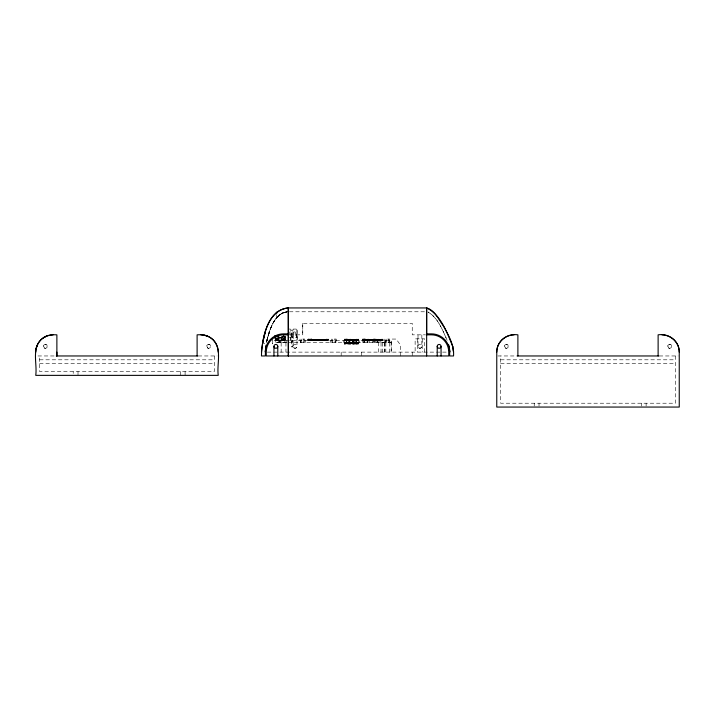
<?xml version="1.0" encoding="UTF-8"?>
<svg xmlns="http://www.w3.org/2000/svg" width="715" height="715" viewBox="0 0 715 715"><rect width="100%" height="100%" fill="white"/><g stroke="black" fill="none" stroke-linecap="round" stroke-linejoin="round"><path stroke-width="0.54" stroke-dasharray="3.58 2.68" d="M272.683 340.742L272.683 343.844L272.683 338.678M289.95 334.834L302.758 334.834L302.758 323.305L412.242 323.305L412.242 334.834L425.05 334.834M327.229 340.304L326.326 340.188L326.326 339.428L327.533 339.616M354.908 339.348L356.177 339.33C356.204 340.733 356.454 340.134 356.213 339.348C355.945 341.252 359.368 339.598 356.383 339.428M382.284 339.33L382.23 340.286L381.068 340.188L381.068 339.428L382.284 339.616M357.589 343.057L357.866 343.995M328.194 340.367L328.194 339.116M345.971 340.599C347.892 344.067 343.012 341.118 344.29 343.995L344.398 342.556L346.283 342.556M358.26 339.116L357.965 340.599M382.945 340.367L382.936 339.116M344.648 343.995L345.032 342.807M346.132 339.428L345.005 339.455L344.934 340.251L357.536 340.295L357.598 339.33M356.15 342.843C358.072 344.818 344.8 344.862 346.453 342.834L357.402 342.807M313.242 340.117L313.322 339.33L310.131 339.33C309.81 341.931 309.926 337.105 312.169 339.348M346.266 343.692L356.383 343.781L356.222 342.807M366.947 339.965L366.911 339.33L364.873 339.33C364.802 341.842 364.301 337.918 366.143 339.348M310.203 340.117L310.131 339.33L310.247 340.555M347.991 339.348L346.337 339.33L346.203 340.251L356.383 340.126M357.598 343.727C357.339 341.296 358.233 344.916 356.383 343.692C358.966 342.44 354.935 343.87 356.356 342.825M364.954 340.117L364.873 339.33L364.99 340.555M380.952 339.33L380.952 340.51L382.811 340.501M308.442 339.116L308.71 340.215C311.955 339.777 308.129 341.207 308.862 339.428L326.326 339.33L326.156 340.304L309.014 340.304M345.166 340.295L345.077 339.428L357.598 339.616M357.58 343.566L357.482 342.807M344.916 343.781C344.97 341.556 344.514 344.88 346.132 343.692L344.925 343.531M309.211 340.599L308.138 340.465L308.129 339.116L308.129 340.51L309.211 340.555M328.158 340.358L328.158 339.116L328.131 340.42L308.344 340.599M344.362 340.483L344.344 339.116L344.728 340.555M356.249 342.565L356.383 343.995L358.269 343.942C357.84 340.93 358.957 344.728 357.402 343.781L357.393 342.86M363.238 340.555L362.88 339.116L362.871 340.51L363.962 340.555M355.596 343.379L355.623 342.521M358.26 340.367L358.26 343.995L358.036 342.53L345.014 342.673L346.132 342.655L346.132 343.995L344.246 343.942L344.478 342.53M346.194 342.807L346.283 343.754L356.177 343.781L356.445 342.941L356.249 343.692M345.068 343.057L346.453 342.834L346.132 343.781M326.237 340.242C326.978 340.894 324.226 338.267 327.381 340.233L327.381 339.428L309.917 339.33L309.917 340.126M345.193 342.941L344.979 343.629L345.229 342.807M358.117 339.178L357.402 339.33L357.286 340.304L357.866 339.116M382.007 340.17L382.123 339.428L363.461 339.58M362.934 339.178L363.649 339.33L363.649 340.295C366.643 339.911 362.639 341.001 363.542 339.455M357.536 343.629L357.536 342.825L357.473 343.674L357.536 342.825L345.104 342.977M327.256 340.17L327.381 339.428L327.39 340.197L326.219 340.215L327.533 340.197L327.533 339.33M345.113 342.807C347.651 343.629 345.792 342.574 345.113 343.692L344.943 342.851M357.321 340.17L357.473 339.437M364.99 340.251L382.033 340.295L382.123 339.428L381.971 340.304M357.393 340.251L356.15 340.304L356.383 339.33L346.132 339.33L346.453 340.17M356.231 343.754L356.445 342.941M346.132 339.33C347.079 341.618 343.835 338.454 345.193 340.17M357.402 343.692L357.455 342.923M356.061 340.251L346.364 340.304L346.337 339.33L349.143 339.33L349.224 340.117M345.005 343.656L345.059 342.923L345.113 343.781L344.398 343.942M382.123 339.428L382.257 340.197L380.916 340.215L380.836 339.33L378.825 339.348M275.856 339.956L275.865 340.528M346.266 339.428L346.167 340.143L345.068 340.215L345.005 339.455L344.979 340.197L344.925 339.58M345.586 342.673L346.248 342.601M357.965 340.555L356.267 340.465M308.71 339.616L308.898 340.197L326.326 340.126M326.201 340.51L327.899 340.555M327.434 340.465L326.281 340.555L326.326 339.116L328.203 339.178M344.281 342.825L344.246 343.995M308.8 340.599L310.078 340.555L310.033 339.33M310.703 340.117L310.703 339.446M311.472 340.117L311.472 339.446M312.241 340.117L312.169 339.33L315.244 339.348L315.315 340.117M313.009 340.117L312.938 339.33M313.778 340.117L313.706 339.33M314.546 340.117L314.546 339.446M316.084 340.117L316.012 339.33L313.322 339.348M316.852 340.117L316.852 339.446M317.621 340.117L317.549 339.33M318.389 340.117L318.318 339.33L321.384 339.348L321.464 340.117M319.158 340.117L319.078 339.33L316.012 339.348M319.927 340.117L319.927 339.446M320.695 340.117L320.695 339.446M322.233 340.117L322.152 339.33L319.078 339.348M323.001 340.117L322.921 339.33M323.77 340.117L323.689 339.33M324.538 340.117L324.538 339.446M325.307 340.117L325.307 339.446M346.918 340.117L346.918 339.446M347.15 343.665L347.177 342.521M347.687 340.117L347.687 339.446M347.919 342.994L347.991 343.781M348.455 340.117L348.375 339.33M348.679 342.994L348.759 343.781M349.528 343.781L349.483 342.521M349.993 340.117L349.912 339.33M349.948 343.656L350.252 342.521M350.761 340.117L350.761 339.446M350.716 343.656L351.02 342.521M351.53 340.117L351.53 339.446M351.485 343.656L351.789 342.521M352.298 340.117L352.218 339.33M352.522 343.665L352.575 340.269L352.263 340.599M353.067 340.117L352.987 339.33M353.371 343.781L353.326 342.521M353.827 340.117L353.755 339.33M354.059 342.994L354.139 343.781M354.595 340.117L354.524 339.33M354.828 342.994L354.908 343.781M355.364 340.117L355.364 339.446M365.454 340.117L365.374 339.33M366.223 340.117L366.143 339.33L368.833 339.348L368.752 340.117M367.76 340.117L367.76 339.446M368.529 340.117L368.529 339.446M369.298 340.117L369.217 339.33M370.066 340.117L369.986 339.33L366.911 339.348M370.835 340.117L370.754 339.33M371.603 340.117L371.603 339.446M372.372 340.117L372.372 339.446M373.132 340.117L373.132 339.446M373.9 340.117L373.9 339.446M375.438 340.117L375.366 339.33M376.206 340.117L376.135 339.33M376.975 340.117L376.975 339.446M377.743 340.117L377.672 339.33M378.512 340.117L378.512 339.446M379.281 340.117L379.209 339.33M380.049 340.117L379.978 339.33M346.891 342.521L347.186 343.656M347.66 342.521L347.955 343.656M348.419 342.521L348.375 343.781M349.957 342.789L349.939 340.269L350.252 340.599M350.725 342.521L350.761 343.665M351.494 342.521L351.53 343.665M357.089 342.521C358.716 342.458 355.775 342.601 357.017 344.058L352.218 344.058L352.218 342.521L352.567 343.656M352.987 343.781L353.326 340.599M353.8 342.521L353.755 343.781M354.524 343.781L354.855 340.599M377.717 340.331L377.797 342.521M285.964 311.972L286.974 311.847L283.113 312.795L286.778 311.865C272.817 314.663 269.144 331.742 266.195 343.477L263.451 343.477M266.767 341.127L269.287 331.948L267.312 331.948M346.158 342.825L344.925 342.923L346.274 342.905M356.061 340.215L357.589 340.054M381.068 340.126L364.82 339.983M266.606 341.591C269.251 331.697 272.183 320.034 281.12 313.822M327.524 340.242L327.506 339.509L327.479 340.295L308.826 340.304L308.71 339.33M268.965 332.913L266.382 342.521C269.314 331.528 272.549 316.951 284.356 312.348M266.829 340.456C269.993 329.383 274.417 312.696 288.297 311.785C286.867 310.891 278.904 314.806 282.97 312.857L279.824 314.725L276.249 318.345L276.249 314.573M372.56 342.521L372.649 340.269M357.5 340.465L356.383 340.465C357.679 340.814 355.292 340.42 356.383 339.116L358.269 339.178M327.443 340.599L327.032 340.599M382.185 340.599L381.774 340.555M382.185 340.465L381.068 340.465C382.364 340.814 379.978 340.42 381.068 339.116L382.954 339.178M278.591 337.838L278.555 342.521M364.811 339.983L364.668 339.33L381.068 339.33C381.497 341.788 379.424 338.132 382.275 340.197L382.221 339.482M344.996 340.599L346.266 340.546L345.014 340.465M363.533 340.599L363.551 339.062L368.35 339.062L368.35 340.599M344.344 343.995L344.255 342.744M345.971 340.555L345.497 339.062L350.296 339.062L350.296 340.599M356.928 342.673L356.347 342.556L357.5 342.655L356.267 342.601M364.82 340.555L364.132 340.599L364.337 342.521M275.57 340.537L274.712 340.796L275.57 339.965L275.641 340.537L283.256 340.537L283.256 339.965M356.249 340.117L356.159 339.33L354.139 339.33L354.059 340.117M276.41 318.139L275.91 318.792L280.217 314.43M357.536 340.295L357.536 339.482L357.536 340.295L356.356 340.286M326.782 340.599L326.281 340.555M276.794 317.666L276.249 318.345L277.786 316.575L277.786 313.474M344.416 340.519L345.676 340.555M344.666 342.556L344.621 340.599L345.425 340.599M363.962 340.599L363.336 340.555M363.881 340.599L363.908 342.521M382.293 340.599L381.774 340.599M308.71 340.215L310.247 340.251M346.203 340.215L344.925 340.224L346.167 340.143L345.113 340.304L345.113 339.33L344.398 339.178M364.748 340.242L363.461 340.215L363.184 339.116M276.535 317.987L277.786 316.575M344.907 342.556L345.425 342.521M357.715 340.555L357.089 340.599M327.282 340.295L327.345 339.33L328.051 339.178M382.033 340.295L382.087 339.33L382.802 339.178M382.266 340.251L363.515 340.295M277.527 316.843L280.897 313.965M309.461 340.599L309.961 340.555L308.808 340.465M356.544 340.599L356.848 342.521L356.669 340.599M364.203 340.599L364.704 340.555L363.551 340.465L364.284 340.599M278.064 316.289L279.824 314.725M346.453 340.251L344.916 340.197L344.916 339.33M346.391 343.763L346.453 342.556M364.659 340.17L363.461 340.054L364.668 340.242M367.707 340.269L367.876 342.521M369.262 340.331L369.217 342.521M363.086 340.599L382.847 340.465L382.856 339.116M356.365 342.565L356.928 342.574M322.152 339.348L325.227 339.33L325.575 339.866M325.227 339.348C325.799 339.321 327.783 341.421 327.416 339.437M349.143 339.348L351.834 339.33L351.798 339.965M369.986 339.348L375.75 339.33L375.67 340.117M375.75 339.348L378.825 339.33L378.78 339.965M346.283 340.126L346.283 339.366M367.725 340.438L368.002 342.521M373.105 340.438L373.346 339.062L378.146 339.062L378.003 340.599M373.874 340.438L374.097 342.521M375.411 340.438L375.75 342.521M346.274 340.215L344.925 340.224L344.648 339.116M275.865 339.902L278.555 339.875M380.979 340.242L382.123 340.233M356.097 342.994L356.159 343.781M289.414 311.785L426.703 311.785M288.44 329.07L290.362 329.07L290.362 333.297L293.248 333.297L293.248 329.07L297.565 329.07L297.565 340.599M291.514 332.913L292.864 332.913M281.88 336.354L284.892 336.354L284.856 342.458L285.428 342.458L285.464 335.773M284.892 336.425L282.774 336.425L282.586 338.016L278.072 338.016M281.201 336.738L285.464 336.738M285.464 336.926L282.586 336.908L282.774 339.965L282.774 336.443M278.314 337.328L281.817 337.328L281.817 340.599M284.025 337.426L285.464 337.373M278.18 337.543L282.586 337.543M284.025 337.739L284.892 337.739M278.305 337.829L282.586 337.829M284.025 337.793L285.464 337.846M275.096 338.007L277.402 338.007M284.892 338.195L285.464 338.195M275.865 338.463L278.555 338.463M278.555 338.669L275.865 338.669L275.865 342.521L391.114 342.521L391.114 340.599L275.865 340.599M275.865 338.865L278.555 338.865M358.17 339.116L358.17 340.465L344.344 340.465L344.246 339.116L346.132 339.116L346.132 340.465L345.586 340.438M362.782 339.178L364.668 339.116L364.668 340.465L364.132 340.599M276.339 339.446L277.688 339.446M282.586 339.384L285.464 339.384M281.433 339.58L282.47 339.58M284.892 339.58L285.464 339.58M283.739 339.732L285.464 339.732M325.271 339.75L325.566 340.224L325.54 339.446M355.328 339.75L355.623 340.224L355.596 339.446M380.014 339.75L380.308 340.224L380.362 339.33M275.096 339.92L285.464 339.965M311.436 339.866L311.785 339.33M314.815 339.866L314.475 339.33M315.583 339.965L315.244 339.33L318.318 339.348M316.048 339.965L316.396 339.33M320.195 339.866L319.846 339.33M320.66 339.866L320.999 339.33M351.029 339.965L350.681 339.33M367.716 339.866L368.064 339.33M368.484 339.866L368.833 339.33L374.982 339.348M371.872 339.866L371.523 339.33M372.64 339.866L372.292 339.33M373.096 339.866L373.445 339.33M277.786 340.599L277.786 340.054L276.249 340.054L276.249 340.599M283.739 340.018L285.464 340.018M344.255 340.367L344.29 339.116M363.086 340.555L362.791 339.116L362.791 340.367M275.865 340.367L278.555 340.367M283.256 340.403L284.025 340.403L284.025 336.425M285.464 340.304L284.338 340.215L284.025 337.578M309.381 340.438L309.917 340.465L309.917 339.116L308.04 339.116L308.344 340.555M362.782 340.286L362.827 339.116M278.555 341.368L279.708 341.368M286.938 342.708L275.481 342.708L275.481 338.678M391.498 342.708L378.628 342.708L378.628 352.12M346.873 343.146L347.222 343.781M351.029 343.146L350.681 343.781M351.485 343.146L351.834 343.781M352.254 343.254L352.602 343.781M355.641 343.254L355.292 343.781M291.514 346.355L292.864 346.355M267.321 352.12L448.743 352.12M37.975 355.963L56.878 355.963M198.216 355.963L217.119 355.963M497.881 355.963L516.784 355.963M659.23 355.963L678.142 355.963M39.593 359.806L214.393 359.806M500.607 359.806L675.407 359.806M39.593 363.649L214.393 363.649M500.607 363.649L675.407 363.649M326.326 340.465L326.862 340.438M378.056 339.33L380.836 339.33L381.122 340.17M378.056 339.348L374.982 339.33L374.901 340.117M354.139 339.348L351.065 339.33L350.985 340.117M351.065 339.348L347.991 339.33L347.919 340.117M324.458 339.348L321.384 339.348M326.38 340.17L326.094 339.33L324.458 339.33L324.503 339.965M284.507 340.599L284.025 340.117M427.91 311.955C438.027 317.898 442.621 330.107 447.17 340.394C442.594 330.25 438.188 318.148 428.267 312.071M346.391 339.357L346.453 340.555M308.228 340.528L308.085 339.116M274.873 340.555L275.346 340.876M308.791 339.455L308.728 340.251M358.099 342.592L358.224 343.995L358.17 342.655M357.089 340.555L357.679 340.599M327.032 340.555L327.613 340.599M345.068 340.081L345.077 339.428M355.364 342.994L355.641 343.656L355.623 342.744M349.993 342.994L349.912 343.781M349.224 342.994L349.143 343.781M379.513 340.117L379.594 339.33M378.744 340.117L378.744 339.446M377.976 340.117L377.976 339.446M377.207 340.117L377.207 339.446M376.439 340.117L376.519 339.33M374.133 340.117L374.213 339.33M372.595 340.117L372.595 339.446M371.827 340.117L371.827 339.446M371.058 340.117L371.139 339.33M370.29 340.117L370.37 339.33M369.521 340.117L369.601 339.33M367.984 340.117L367.984 339.446M367.224 340.117L367.224 339.446M366.455 340.117L366.527 339.33M365.687 340.117L365.758 339.33M354.828 340.117L354.908 339.33L351.834 339.348L351.753 340.117M353.29 340.117L353.371 339.33M352.522 340.117L352.522 339.446M350.216 340.117L350.216 339.446M349.447 340.117L349.528 339.33M348.679 340.117L348.759 339.33M347.15 340.117L347.15 339.446M324.771 340.117L324.771 339.446M324.002 340.117L324.074 339.33M323.234 340.117L323.305 339.33M322.465 340.117L322.536 339.33M321.696 340.117L321.696 339.446M320.928 340.117L320.928 339.446M320.159 340.117L320.231 339.33M319.391 340.117L319.391 339.446M318.622 340.117L318.702 339.33M317.853 340.117L317.934 339.33M317.085 340.117L317.165 339.33M316.316 340.117L316.316 339.446M315.547 340.117L315.547 339.446M314.779 340.117L314.859 339.33M314.01 340.117L314.091 339.33M312.473 340.117L312.553 339.33M311.704 340.117L311.704 339.446M310.936 340.117L310.936 339.446M382.159 339.437L382.221 340.197M345.041 339.437L345.059 340.197M362.791 339.116L362.818 340.134M344.255 339.116L344.281 340.134M357.437 339.428L357.455 340.197M345.059 342.923L345.077 343.683M327.381 339.428L327.39 340.197M675.407 355.963L675.407 403.215L500.607 403.215L500.607 355.963M646.11 403.215L646.11 406.102M641.31 403.215L641.31 406.102M539.021 403.215L539.021 406.102M534.221 403.215L534.221 406.102M424.728 352.12L424.728 338.865L415.129 338.865L415.129 352.12M422.234 338.865L422.234 352.12M421.85 334.834L421.85 346.355C421.939 348.831 417.918 348.831 418.007 346.355L418.007 334.834M417.623 338.865L417.623 352.12M412.242 352.12L412.242 355.963M400.722 355.963L400.722 345.399L396.19 339.062L391.498 339.062L391.498 352.12M391.114 342.708L391.114 352.12M389.863 340.599L389.863 342.521M389.675 340.599L389.675 339.062L384.876 339.062L384.876 340.599M389.675 342.708L389.675 352.12M389.192 340.599L389.318 342.521M388.424 339.062L388.424 342.521M386.118 339.062L386.118 342.521M386.029 340.599L386.029 342.521M385.832 342.708L385.832 352.12M385.349 340.599L385.349 342.521M385.224 340.599L385.224 342.521M384.876 342.708L384.876 352.12M384.679 340.599L384.679 342.521M384.393 342.708L384.393 352.12M382.48 342.708L382.48 352.12M381.032 342.708L381.032 352.12M380.836 340.599L380.836 342.521M380.746 339.384L380.746 340.555M378.977 340.599L378.977 342.521M377.672 340.599L377.672 342.521M377.44 340.599L377.44 342.521M376.903 339.062L376.903 342.521M374.597 339.062L374.597 342.521M373.704 340.599L373.829 342.521M367.68 339.33L367.716 339.965M367.68 340.599L367.68 342.521M367.108 339.062L367.108 342.521M364.802 339.062L364.802 342.521M364.123 340.438L364.033 342.521M362.8 340.599L362.8 342.521M361.343 352.12L361.343 355.963M359.457 340.599L359.457 342.521M356.061 339.384L356.061 340.555M356.061 342.556L356.061 343.727M355.775 340.599L355.775 344.058M355.292 339.33L355.328 339.965M353.469 340.599L353.469 344.058M352.701 340.599L352.701 342.521M352.602 339.33L352.567 339.965M349.814 340.599L349.698 342.521M349.045 339.062L349.045 342.521M348.16 340.599L348.16 342.521M347.222 339.33L347.186 339.965M346.739 339.062L346.739 342.521M343.289 340.599L343.289 342.521M341.171 352.12L341.171 355.963M336.273 340.599L336.273 339.062L331.474 339.062L331.474 340.599M335.916 340.599L335.916 342.521M335.791 340.599L335.791 342.521M335.022 339.062L335.022 342.521M332.716 339.062L332.716 342.521M331.948 340.599L331.832 342.521M330.607 340.599L330.607 342.521M326.21 339.33L326.21 340.465M325.995 339.384L325.995 340.555M325.611 339.33L325.575 339.965M321.768 339.33L321.732 339.965M311.016 339.33L310.98 339.965M310.632 339.33L310.668 339.965M308.898 340.295L308.898 339.33L308.192 339.178M305.636 340.599L305.636 342.521M304.769 340.599L304.769 339.062L299.969 339.062L299.969 340.599M304.295 340.599L304.42 342.521M303.526 339.062L303.526 342.521M302.758 323.305L302.758 334.834M301.221 339.062L301.221 342.521M300.452 340.599L300.452 342.521M300.327 340.599L300.327 342.521M296.993 334.834L296.993 346.355C297.082 348.831 293.061 348.831 293.15 346.355L293.15 334.834M296.796 329.07L296.796 337.712L289.79 337.712L289.79 331.948L290.942 331.948L290.942 336.175L293.82 336.175L293.82 331.948L296.323 331.948L296.323 340.599M295.554 331.948L295.554 337.712M292.864 337.712L292.864 330.035L291.514 330.035L291.514 337.712M292.667 342.521L292.766 340.599L292.864 346.936L291.514 346.936L291.514 340.599M291.613 340.599L291.711 342.521M290.942 337.712L290.942 340.599M290.362 337.712L290.362 340.599M286.143 340.599L286.143 342.521M285.946 342.708L285.946 352.12M284.221 335.773L284.221 336.354M283.927 335.773L283.927 336.425M283.784 335.773L283.784 336.354M283.739 340.599C285.66 337.355 280.602 337.23 282.47 340.537M283.641 335.773L283.641 336.354M283.641 339.446L283.641 340.403M283.542 335.773L283.498 336.354M283.355 335.773L283.355 336.354M281.433 340.537L281.433 337.981L280.763 337.695L280.763 342.458L279.029 342.458L279.029 337.695M281.29 339.965L281.29 340.537M281.049 337.328L281.049 340.599M281.147 342.708L281.147 352.12M280.995 339.965L280.95 342.521M279.708 340.599L279.708 342.521M279.127 339.965L279.127 340.537M278.939 339.965L278.939 340.537M278.743 339.965L278.743 340.537M277.688 340.054L277.688 339.071L276.339 339.062L276.339 340.054M277.402 337.328L277.402 342.521M214.393 355.963L214.393 371.523L39.593 371.523L39.593 355.963M185.096 371.523L185.096 375.366M180.296 371.523L180.296 375.366M78.007 371.523L78.007 375.366M73.207 371.523L73.207 373.445M363.613 339.428L363.595 340.197L363.613 339.428M326.094 339.33L326.076 340.117L326.094 339.33M380.836 339.33L380.827 340.117L380.836 339.33M43.499 345.863C46.118 354.211 49.934 339.947 43.499 345.863M206.778 345.863C209.388 354.211 213.213 339.947 206.778 345.863M504.513 345.863C507.132 354.211 510.957 339.947 504.513 345.863M667.792 345.863C670.411 354.211 674.227 339.947 667.792 345.863M356.383 342.807L357.598 342.923L356.383 342.807M308.076 340.134L308.049 339.116L308.076 340.134M418.972 348.026A1.922 1.922 0 0 0 421.85 346.355A1.922 1.922 0 0 0 418.972 344.693A1.922 1.922 0 0 0 418.972 348.026M293.713 347.713A1.922 1.922 0 0 0 296.931 346.855A1.922 1.922 0 0 0 294.571 344.505A1.922 1.922 0 0 0 293.713 347.713M207.27 347.713A1.922 1.922 0 0 0 210.487 346.855A1.922 1.922 0 0 0 208.137 344.505A1.922 1.922 0 0 0 207.27 347.713M44.393 348.026A1.922 1.922 0 0 0 47.279 346.355A1.922 1.922 0 0 0 44.393 344.693A1.922 1.922 0 0 0 44.393 348.026M668.686 348.026A1.922 1.922 0 0 0 671.564 346.355A1.922 1.922 0 0 0 668.686 344.693A1.922 1.922 0 0 0 668.686 348.026M505.407 348.026A1.922 1.922 0 0 0 508.294 346.355A1.922 1.922 0 0 0 505.407 344.693A1.922 1.922 0 0 0 505.407 348.026"/><path stroke-width="1.07" d="M56.878 352.12L56.878 355.963L56.878 334.834C51.123 334.397 44.982 335.639 40.809 339.902C31.737 349.358 37.305 363.89 35.75 375.366L218.236 375.366C216.681 363.89 222.249 349.358 213.177 339.902C209.003 335.639 202.863 334.397 197.108 334.834L197.108 355.963M265.685 346.668L265.301 355.963L261.458 355.963C261.815 338.177 267.607 309.631 288.297 307.942L288.351 355.963L288.297 307.942L426.649 307.942C434.881 310.149 438.644 319.766 443.407 326.004C448.502 335.174 454.338 345.077 453.542 355.963L449.699 355.963L449.592 349.993L448.537 344.55M452.747 346.489C447.054 332.743 440.878 314.707 426.649 307.942L426.649 333.869L431.458 333.869A18.25 18.25 0 0 1 449.699 352.12L449.547 349.519M261.458 352.12C263.263 335.63 268.018 309.854 288.297 307.942M274.73 337.981L274.819 336.872L275.865 336.828L275.865 335.773M275.168 337.981L275.355 336.828M265.962 345.229L265.301 352.12A18.25 18.25 0 0 1 283.542 333.869L288.351 333.869M658.122 355.963L658.122 334.834C668.543 333.154 679.491 341.198 679.25 352.12L679.25 407.058L496.764 407.058L496.764 352.12C496.523 341.198 507.471 333.154 517.892 334.834L517.892 355.963M36.081 348.777L37.073 345.479M265.337 331.948L262.539 343.477M276.902 335.773L277.688 335.406L276.812 336.354M276.249 312.687L277.786 311.409M43.365 337.802L46.386 336.166M288.878 334.834L283.542 334.834A17.285 17.285 0 0 0 266.257 352.12L266.257 355.963L448.743 355.963L448.743 352.12A17.285 17.285 0 0 0 431.458 334.834L426.122 334.834M274.828 335.693L275.436 336.336L278.868 336.354M56.288 355.963L197.689 355.963M517.311 355.963L658.712 355.963M204.302 335.165L207.6 336.166M448.457 344.594L449.699 352.12M452.72 346.355L453.542 352.12L453.346 349.447M448.993 346.355L449.36 348.464M441.057 346.355A1.922 1.922 0 0 1 438.179 348.026A1.922 1.922 0 0 1 438.179 344.693A1.922 1.922 0 0 1 441.057 346.355L441.057 355.963M437.214 346.355L437.214 355.963M426.649 307.942L426.649 355.963M278.26 336.354L278.26 335.773L275.57 335.773L275.57 336.354M277.974 335.773L277.929 336.354M277.831 335.773L277.831 336.354M277.786 346.355L277.786 355.963M277.688 335.773L277.688 336.354M273.943 346.355L273.943 355.963M200.951 334.834A17.285 17.285 0 0 1 218.236 352.12M35.75 352.12A17.285 17.285 0 0 1 53.035 334.834M661.965 334.834A17.285 17.285 0 0 1 679.25 352.12M496.764 352.12A17.285 17.285 0 0 1 514.049 334.834M274.506 347.713A1.922 1.922 0 0 0 277.715 346.855A1.922 1.922 0 0 0 275.364 344.505A1.922 1.922 0 0 0 274.506 347.713"/></g></svg>
